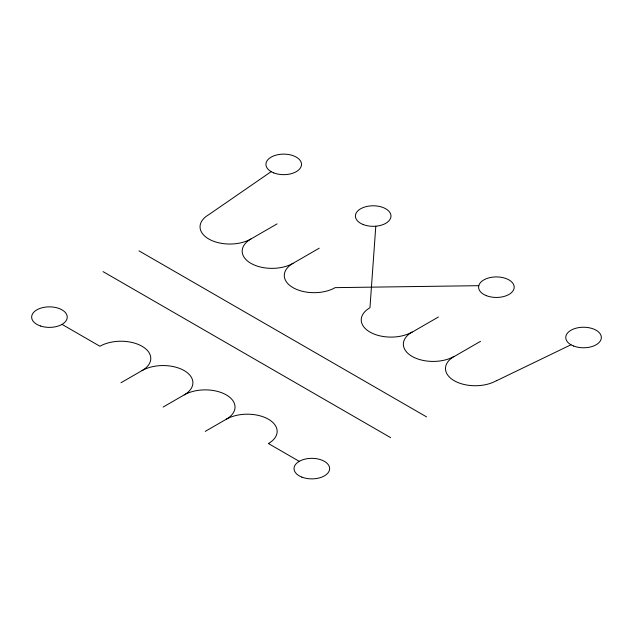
<?xml version="1.0" encoding="UTF-8"?>
<svg xmlns="http://www.w3.org/2000/svg" width="633" height="633" viewBox="0 0 633 633"><rect width="100%" height="100%" fill="white"/><g stroke="black" fill="none" stroke-linecap="round" stroke-linejoin="round"><path stroke-width="0.95" d="M375.796 226.218L369.957 307.749A29.783 17.194 0 0 0 369.957 332.064A29.783 17.194 0 0 0 412.083 332.064A29.783 17.194 0 0 0 412.083 356.387A29.783 17.194 0 0 0 454.201 356.387A29.783 17.194 0 0 0 454.201 380.702A29.783 17.194 0 0 0 496.327 380.702M271.138 171.654L208.771 214.69A29.783 17.194 0 0 0 208.771 239.005A29.783 17.194 0 0 0 250.897 239.005L277.104 223.876M250.897 239.005A29.783 17.194 0 0 0 250.897 263.328A29.783 17.194 0 0 0 293.016 263.328L319.23 248.191M120.99 382.743L142.053 370.59A29.783 17.194 0 0 1 184.179 370.59A29.783 17.194 0 0 1 184.179 394.905L163.116 407.066M205.242 431.382L226.298 419.228A29.783 17.194 0 0 1 268.424 419.228A29.783 17.194 0 0 1 268.424 443.543M412.202 332.135L438.408 316.998M454.32 356.45L480.534 341.322M496.446 380.773L570.982 344.763M478.793 285.681L335.142 287.643A29.783 17.194 0 0 1 293.016 287.643A29.783 17.194 0 0 1 293.016 263.328M139.023 250.874L426.571 416.894M103.076 271.628L390.632 437.64M62.018 324.381L99.935 346.267A29.783 17.194 0 0 1 142.053 346.267A29.783 17.194 0 0 1 142.053 370.59M268.772 443.749L299.259 461.346M184.179 394.905A29.783 17.194 0 0 1 226.298 394.905A29.783 17.194 0 0 1 226.298 419.228M486.429 295.69A17.795 10.27 0 0 0 514.146 287.912A17.795 10.27 0 0 0 488.621 277.942A17.795 10.27 0 0 0 486.429 295.69M363.223 224.557A17.795 10.27 0 0 0 390.941 216.787A17.795 10.27 0 0 0 365.423 206.817A17.795 10.27 0 0 0 363.223 224.557M573.585 346.014A17.795 10.27 0 0 0 601.303 338.236A17.795 10.27 0 0 0 575.785 328.266A17.795 10.27 0 0 0 573.585 346.014M273.749 172.896A17.795 10.27 0 0 0 301.466 165.126A17.795 10.27 0 0 0 275.941 155.156A17.795 10.27 0 0 0 273.749 172.896M40.544 326.011A17.795 10.27 0 0 0 67.233 317.117A17.795 10.27 0 0 0 40.544 308.224A17.795 10.27 0 0 0 40.544 326.011M301.862 477.116A17.795 10.27 0 0 0 329.579 469.338A17.795 10.27 0 0 0 304.062 459.368A17.795 10.27 0 0 0 301.862 477.116"/></g></svg>
